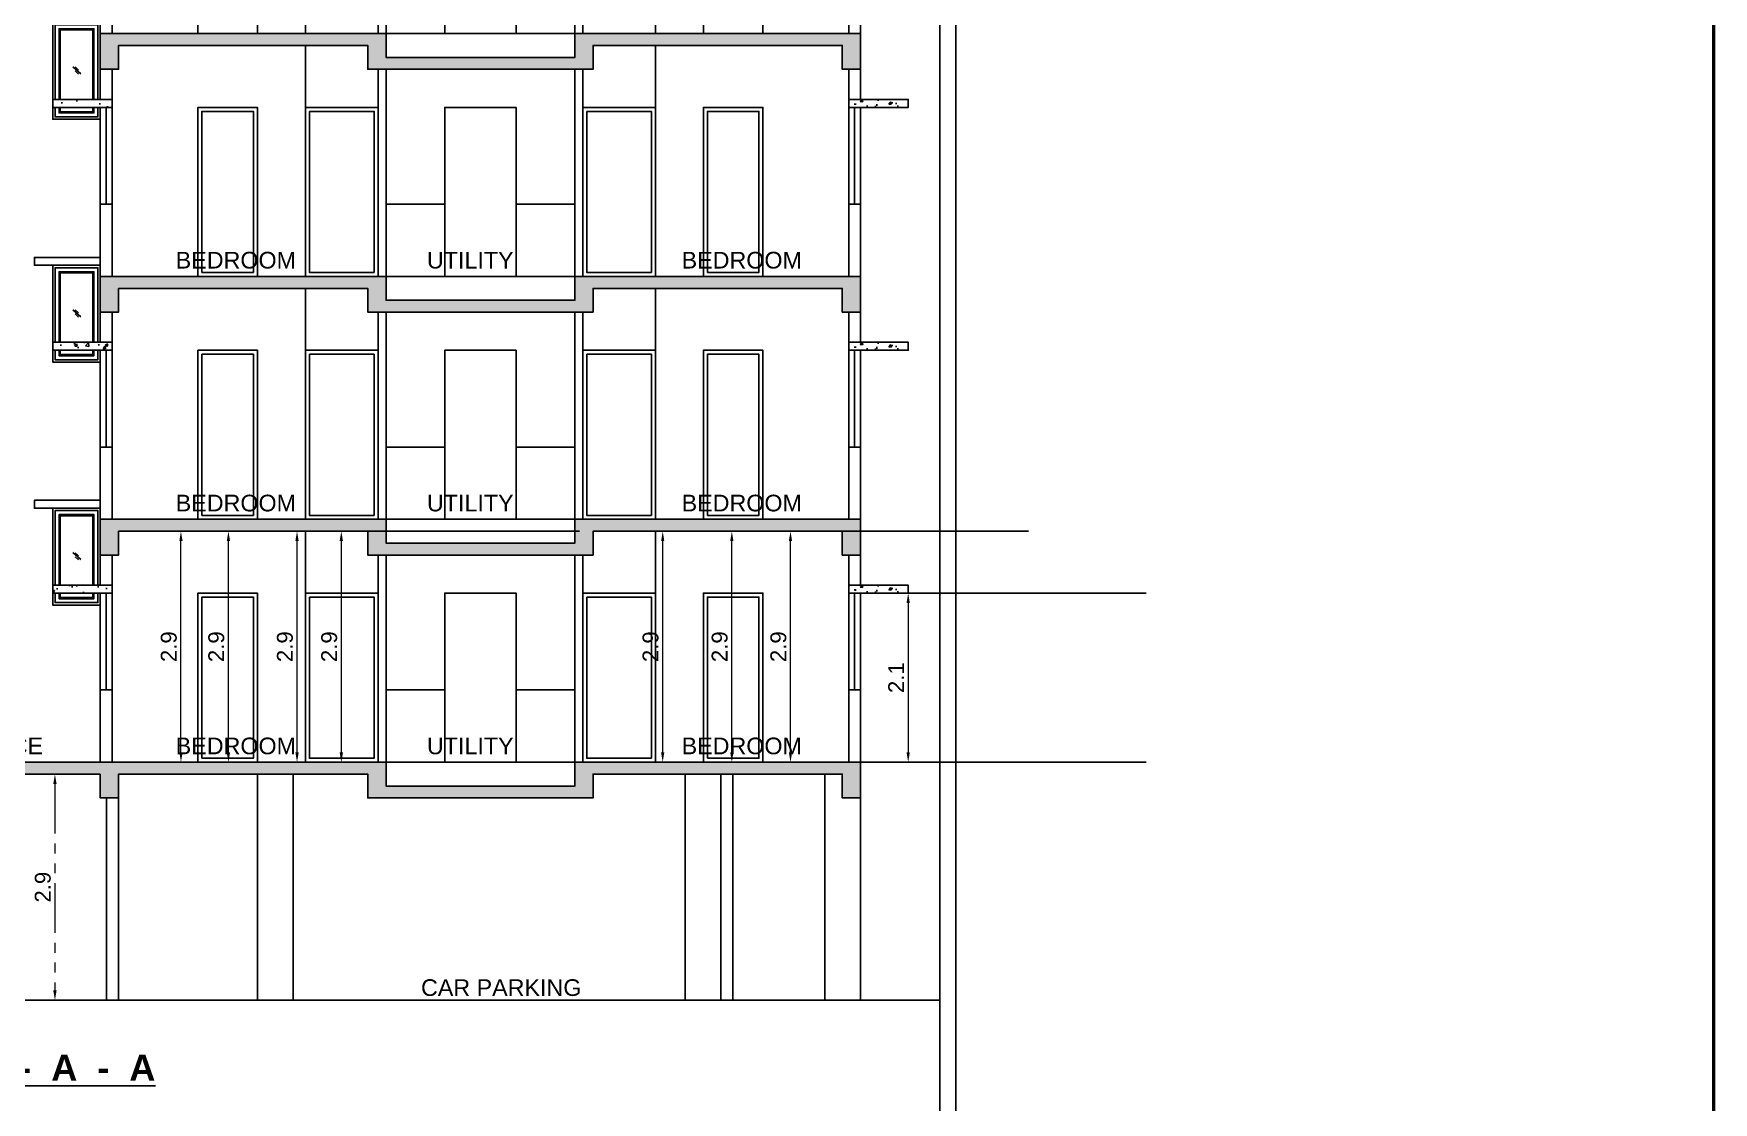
# Model space of a CAD drawing. Header units: metres. Extents: x 2130 to 3135, y 5414 to 5819.
# Drawn here: x 2980.13 to 3001.3, y 5636.8 to 5650.26 of the extents above; entities that cross this region are included whole.
import ezdxf
from ezdxf.enums import TextEntityAlignment as Align

# ---------------------------------------------------------------- set-up
doc = ezdxf.new("R2010")
doc.units = ezdxf.units.M
doc.header["$MEASUREMENT"] = 0
doc.header["$PDMODE"] = 34
for name, pattern in [('CONTINU', [0]), ('DOT2', [0.125, 0, -0.125]), ('PHANTOM2', [1.25, 0.625, -0.125, 0.125, -0.125, 0.125, -0.125])]:
    doc.linetypes.add(name, pattern=pattern)
doc.layers.get('0').update_dxf_attribs({"lineweight": 18})
doc.layers.get('Defpoints').update_dxf_attribs({"lineweight": 18})
for name, color, linetype in [('BLK_1_FLR_1_AC_ROOM_1', 117, 'Continuous'), ('BLK_1_FLR_1_AC_ROOM_2', 117, 'Continuous'), ('BLK_1_FLR_1_AC_ROOM_3', 117, 'Continuous'), ('BLK_1_FLR_1_REGULAR_ROOM_1', 117, 'Continuous'), ('BLK_1_FLR_1_REGULAR_ROOM_2', 117, 'Continuous'), ('BLK_1_FLR_1_WC_BATH', 223, 'Continuous'), ('BLK_1_SHADE_OVERHANG', 3, 'Continuous'), ('ELECTRICAL_ROOM', 7, 'Continuous'), ('hatch', 8, 'Continuous'), ('TITLE', 7, 'Continuous'), ('WALL', 2, 'Continuous'), ('WIN', 5, 'Continuous')]:
    doc.layers.add(name, color=color, linetype=linetype)
for name, color, linetype, lineweight in [('BLK_1_FLR_1_KITCHEN', 163, 'Continuous', 0), ('FLOOR-STILT', 7, 'Continuous', 50), ('text', 7, 'Continuous', 25)]:
    doc.layers.add(name, color=color, linetype=linetype, lineweight=lineweight)
doc.styles.add('A1', font='arial.ttf')
doc.styles.get("Standard").update_dxf_attribs({"font": 'arial.ttf'})
doc.dimstyles.get("Standard").update_dxf_attribs({"dimtxt": 0.2, "dimasz": 0.125, "dimexe": 3, "dimexo": 6, "dimgap": 0.05, "dimtad": 1, "dimdec": 1, "dimzin": 11, "dimdsep": 46, "dimtxsty": 'Standard', "dimcen": 2.5, "dimdle": 3, "dimclrd": 4, "dimclre": 8, "dimclrt": 1, "dimadec": 0, "dimazin": 0, "dimtfac": 0.5, "dimtdec": 1, "dimtix": 1, "dimtmove": 0, "dimatfit": 3, "dimfxl": 0, "dimlwd": 15, "dimarcsym": 0})
pattern_1 = [(50, (2215.51358, 5323.99875), (0.35863009, -0.03137607), [0.0375, -0.4125]), (355, (2215.51358, 5323.99875), (-0.06937567, 0.37609607), [0.03, -0.33]), (100.4514, (2215.54347, 5323.99614), (0.28925469, 0.34471977), [0.0318701, -0.35057106]), (46.1842, (2215.5136, 5324.09875), (0.53362052, -0.0827595), [0.05625, -0.61875]), (96.6356, (2215.55805, 5324.09185), (0.46733135, 0.48705894), [0.04780514, -0.5258565]), (351.1842, (2215.5136, 5324.09875), (0.46733097, 0.4870593), [0.045, -0.495]), (21, (2215.56358, 5324.07375), (0.29845353, -0.20130945), [0.0375, -0.4125]), (326, (2215.56358, 5324.07375), (0.12165767, 0.36257502), [0.03, -0.33]), (71.4514, (2215.58845, 5324.05697), (0.42011131, 0.16126525), [0.0318701, -0.35057106]), (37.5, (2215.51358, 5323.99875), (0.006079928, 0.166446927), [0, -0.326, 0, -0.335, 0, -0.33125]), (7.5, (2215.51358, 5323.99875), (0.13153477, 0.197205856), [0, -0.191, 0, -0.3185, 0, -0.12625]), (327.5, (2215.40208, 5323.99875), (0.266911218, -0.011277436), [0, -0.125, 0, -0.39, 0, -0.5175]), (317.5, (2215.35208, 5323.99875), (0.291593085, 0.05005249), [0, -0.1625, 0, -0.259, 0, -0.3675])]

# ---------------------------------------------------------------- blocks, each defined once
blk = doc.blocks.new('A$C5C36661F')
at = {"color": 8}
for p, q in [((-0.246, -0.647), (-0.346, -0.56)), ((-0.274, -0.6), (-0.316, -0.561)), ((-0.274, -0.651), (-0.316, -0.611))]:
    blk.add_line(p, q, dxfattribs=at)
at = {"color": 0, "linetype": 'CONTINU'}
for points in [[(-0.6, -0.97), (-0.6, 0), (0, 0), (0, -0.97)], [(-0.57, -0.97), (-0.57, -0.03), (-0.03, -0.03), (-0.03, -0.97)], [(-0.52, -0.97), (-0.52, -0.08), (-0.08, -0.08), (-0.08, -0.97)], [(-0.505, -0.97), (-0.505, -0.095), (-0.095, -0.095), (-0.095, -0.97)], [(0, -1.07), (0, -1.22), (-0.6, -1.22), (-0.6, -1.07)], [(-0.03, -1.07), (-0.03, -1.19), (-0.57, -1.19), (-0.57, -1.07)], [(-0.08, -1.07), (-0.08, -1.14), (-0.52, -1.14), (-0.52, -1.07)], [(-0.095, -1.07), (-0.095, -1.125), (-0.505, -1.125), (-0.505, -1.07)]]:
    blk.add_lwpolyline(points, dxfattribs=at)
blk = doc.blocks.new('*D497')
at = {"layer": 'BLK_1_FLR_1_WC_BATH', "color": 8, "lineweight": -2}
for p, q in [((2981.988, 5643.993), (2984.988, 5643.993)), ((2981.988, 5641.083), (2984.988, 5641.083))]:
    blk.add_line(p, q, dxfattribs=at)
at = {"layer": 'BLK_1_FLR_1_WC_BATH', "color": 4, "lineweight": 15}
blk.add_line((2981.988, 5641.208), (2981.988, 5643.868), dxfattribs=at)
at = {"layer": 'BLK_1_FLR_1_WC_BATH', "color": 4}
for points in [[(2981.968, 5643.868), (2982.009, 5643.868), (2981.988, 5643.993)], [(2981.968, 5641.208), (2982.009, 5641.208), (2981.988, 5641.083)]]:
    blk.add_solid(points, dxfattribs=at)
at = {"layer": 'Defpoints', "color": 0}
for p in [(2981.202, 5643.993), (2981.988, 5643.993), (2980.744, 5641.083)]:
    blk.add_point(p, dxfattribs=at)
at = {"layer": 'BLK_1_FLR_1_WC_BATH', "color": 1, "insert": (2981.836, 5642.538), "char_height": 0.2, "attachment_point": 5, "rotation": 90}
blk.add_mtext('2.9', dxfattribs=at)
blk = doc.blocks.new('*D498')
at = {"layer": 'BLK_1_FLR_1_KITCHEN', "color": 8, "lineweight": -2}
for p, q in [((2982.586, 5643.993), (2985.586, 5643.993)), ((2982.586, 5641.083), (2985.586, 5641.083))]:
    blk.add_line(p, q, dxfattribs=at)
at = {"layer": 'BLK_1_FLR_1_KITCHEN', "color": 4, "lineweight": 15}
blk.add_line((2982.586, 5641.208), (2982.586, 5643.868), dxfattribs=at)
at = {"layer": 'BLK_1_FLR_1_KITCHEN', "color": 4}
for points in [[(2982.565, 5643.868), (2982.607, 5643.868), (2982.586, 5643.993)], [(2982.565, 5641.208), (2982.607, 5641.208), (2982.586, 5641.083)]]:
    blk.add_solid(points, dxfattribs=at)
at = {"layer": 'Defpoints', "color": 0}
for p in [(2981.404, 5643.993), (2982.586, 5643.993), (2981.404, 5641.083)]:
    blk.add_point(p, dxfattribs=at)
at = {"layer": 'BLK_1_FLR_1_KITCHEN', "color": 1, "insert": (2982.434, 5642.538), "char_height": 0.2, "attachment_point": 5, "rotation": 90}
blk.add_mtext('2.9', dxfattribs=at)
blk = doc.blocks.new('*D499')
at = {"layer": 'Defpoints', "color": 0}
for p in [(2980.972, 5640.933), (2978.508, 5638.083), (2980.4, 5638.083)]:
    blk.add_point(p, dxfattribs=at)
at = {"layer": 'ELECTRICAL_ROOM', "color": 8, "linetype": 'DOT2', "lineweight": -2}
for p, q in [((2980.4, 5640.933), (2977.4, 5640.933)), ((2980.4, 5638.083), (2983.4, 5638.083))]:
    blk.add_line(p, q, dxfattribs=at)
at = {"layer": 'ELECTRICAL_ROOM', "color": 4, "linetype": 'PHANTOM2', "lineweight": 15}
blk.add_line((2980.4, 5640.808), (2980.4, 5638.208), dxfattribs=at)
at = {"layer": 'ELECTRICAL_ROOM', "color": 4}
for points in [[(2980.379, 5640.808), (2980.421, 5640.808), (2980.4, 5640.933)], [(2980.379, 5638.208), (2980.421, 5638.208), (2980.4, 5638.083)]]:
    blk.add_solid(points, dxfattribs=at)
at = {"layer": 'ELECTRICAL_ROOM', "color": 1, "insert": (2980.248, 5639.508), "char_height": 0.2, "attachment_point": 5, "rotation": 90}
blk.add_mtext('2.9', dxfattribs=at)
blk = doc.blocks.new('*D500')
at = {"layer": 'BLK_1_FLR_1_REGULAR_ROOM_1', "color": 8, "lineweight": -2}
for p, q in [((2983.451, 5643.993), (2986.451, 5643.993)), ((2983.451, 5641.083), (2986.451, 5641.083))]:
    blk.add_line(p, q, dxfattribs=at)
at = {"layer": 'BLK_1_FLR_1_REGULAR_ROOM_1', "color": 4, "lineweight": 15}
blk.add_line((2983.451, 5641.208), (2983.451, 5643.868), dxfattribs=at)
at = {"layer": 'BLK_1_FLR_1_REGULAR_ROOM_1', "color": 4}
for points in [[(2983.43, 5643.868), (2983.472, 5643.868), (2983.451, 5643.993)], [(2983.43, 5641.208), (2983.472, 5641.208), (2983.451, 5641.083)]]:
    blk.add_solid(points, dxfattribs=at)
at = {"layer": 'Defpoints', "color": 0}
for p in [(2983.008, 5643.993), (2983.451, 5643.993), (2983.008, 5641.083)]:
    blk.add_point(p, dxfattribs=at)
at = {"layer": 'BLK_1_FLR_1_REGULAR_ROOM_1', "color": 1, "insert": (2983.299, 5642.538), "char_height": 0.2, "attachment_point": 5, "rotation": 90}
blk.add_mtext('2.9', dxfattribs=at)
blk = doc.blocks.new('*D501')
at = {"layer": 'BLK_1_FLR_1_REGULAR_ROOM_2', "color": 8, "lineweight": -2}
for p, q in [((2984.009, 5643.993), (2987.009, 5643.993)), ((2984.009, 5641.083), (2987.009, 5641.083))]:
    blk.add_line(p, q, dxfattribs=at)
at = {"layer": 'BLK_1_FLR_1_REGULAR_ROOM_2', "color": 4, "lineweight": 15}
blk.add_line((2984.009, 5643.868), (2984.009, 5641.208), dxfattribs=at)
at = {"layer": 'BLK_1_FLR_1_REGULAR_ROOM_2', "color": 4}
for points in [[(2983.988, 5643.868), (2984.03, 5643.868), (2984.009, 5643.993)], [(2983.988, 5641.208), (2984.03, 5641.208), (2984.009, 5641.083)]]:
    blk.add_solid(points, dxfattribs=at)
at = {"layer": 'Defpoints', "color": 0}
for p in [(2983.164, 5643.993), (2983.164, 5641.083), (2984.009, 5641.083)]:
    blk.add_point(p, dxfattribs=at)
at = {"layer": 'BLK_1_FLR_1_REGULAR_ROOM_2', "color": 1, "insert": (2983.857, 5642.538), "char_height": 0.2, "attachment_point": 5, "rotation": 90}
blk.add_mtext('2.9', dxfattribs=at)
blk = doc.blocks.new('*D502')
at = {"layer": 'BLK_1_FLR_1_AC_ROOM_1', "color": 8, "lineweight": -2}
for p, q in [((2988.059, 5643.993), (2991.059, 5643.993)), ((2988.059, 5641.083), (2991.059, 5641.083))]:
    blk.add_line(p, q, dxfattribs=at)
at = {"layer": 'BLK_1_FLR_1_AC_ROOM_1', "color": 4, "lineweight": 15}
blk.add_line((2988.059, 5641.208), (2988.059, 5643.868), dxfattribs=at)
at = {"layer": 'BLK_1_FLR_1_AC_ROOM_1', "color": 4}
for points in [[(2988.038, 5643.868), (2988.079, 5643.868), (2988.059, 5643.993)], [(2988.038, 5641.208), (2988.079, 5641.208), (2988.059, 5641.083)]]:
    blk.add_solid(points, dxfattribs=at)
at = {"layer": 'Defpoints', "color": 0}
for p in [(2987.728, 5643.993), (2988.059, 5643.993), (2987.728, 5641.083)]:
    blk.add_point(p, dxfattribs=at)
at = {"layer": 'BLK_1_FLR_1_AC_ROOM_1', "color": 1, "insert": (2987.906, 5642.538), "char_height": 0.2, "attachment_point": 5, "rotation": 90}
blk.add_mtext('2.9', dxfattribs=at)
blk = doc.blocks.new('*D503')
at = {"layer": 'BLK_1_FLR_1_AC_ROOM_2', "color": 8, "lineweight": -2}
for p, q in [((2988.93, 5643.993), (2991.93, 5643.993)), ((2988.93, 5641.083), (2991.93, 5641.083))]:
    blk.add_line(p, q, dxfattribs=at)
at = {"layer": 'BLK_1_FLR_1_AC_ROOM_2', "color": 4, "lineweight": 15}
blk.add_line((2988.93, 5641.208), (2988.93, 5643.868), dxfattribs=at)
at = {"layer": 'BLK_1_FLR_1_AC_ROOM_2', "color": 4}
for points in [[(2988.909, 5643.868), (2988.95, 5643.868), (2988.93, 5643.993)], [(2988.909, 5641.208), (2988.95, 5641.208), (2988.93, 5641.083)]]:
    blk.add_solid(points, dxfattribs=at)
at = {"layer": 'Defpoints', "color": 0}
for p in [(2988.58, 5643.993), (2988.93, 5643.993), (2988.696, 5641.083)]:
    blk.add_point(p, dxfattribs=at)
at = {"layer": 'BLK_1_FLR_1_AC_ROOM_2', "color": 1, "insert": (2988.777, 5642.538), "char_height": 0.2, "attachment_point": 5, "rotation": 90}
blk.add_mtext('2.9', dxfattribs=at)
blk = doc.blocks.new('*D504')
at = {"layer": 'BLK_1_FLR_1_AC_ROOM_3', "color": 8, "lineweight": -2}
for p, q in [((2989.669, 5643.993), (2992.669, 5643.993)), ((2989.669, 5641.083), (2992.669, 5641.083))]:
    blk.add_line(p, q, dxfattribs=at)
at = {"layer": 'BLK_1_FLR_1_AC_ROOM_3', "color": 4, "lineweight": 15}
blk.add_line((2989.669, 5641.208), (2989.669, 5643.868), dxfattribs=at)
at = {"layer": 'BLK_1_FLR_1_AC_ROOM_3', "color": 4}
for points in [[(2989.648, 5643.868), (2989.69, 5643.868), (2989.669, 5643.993)], [(2989.648, 5641.208), (2989.69, 5641.208), (2989.669, 5641.083)]]:
    blk.add_solid(points, dxfattribs=at)
at = {"layer": 'Defpoints', "color": 0}
for p in [(2989.499, 5643.993), (2989.669, 5643.993), (2989.436, 5641.083)]:
    blk.add_point(p, dxfattribs=at)
at = {"layer": 'BLK_1_FLR_1_AC_ROOM_3', "color": 1, "insert": (2989.517, 5642.538), "char_height": 0.2, "attachment_point": 5, "rotation": 90}
blk.add_mtext('2.9', dxfattribs=at)
blk = doc.blocks.new('*D515')
at = {"layer": 'BLK_1_SHADE_OVERHANG', "color": 8, "lineweight": -2}
for p, q in [((2991.152, 5643.213), (2994.152, 5643.213)), ((2991.152, 5641.083), (2994.152, 5641.083))]:
    blk.add_line(p, q, dxfattribs=at)
at = {"layer": 'BLK_1_SHADE_OVERHANG', "color": 4, "lineweight": 15}
blk.add_line((2991.152, 5643.088), (2991.152, 5641.208), dxfattribs=at)
at = {"layer": 'BLK_1_SHADE_OVERHANG', "color": 4}
for points in [[(2991.131, 5643.088), (2991.173, 5643.088), (2991.152, 5643.213)], [(2991.131, 5641.208), (2991.173, 5641.208), (2991.152, 5641.083)]]:
    blk.add_solid(points, dxfattribs=at)
at = {"layer": 'Defpoints', "color": 0}
for p in [(2990.552, 5643.213), (2990.552, 5641.083), (2991.152, 5641.083)]:
    blk.add_point(p, dxfattribs=at)
at = {"layer": 'BLK_1_SHADE_OVERHANG', "color": 1, "insert": (2991.001, 5642.148), "char_height": 0.2, "attachment_point": 5, "rotation": 90}
blk.add_mtext('2.1', dxfattribs=at)

msp = doc.modelspace()

# ---------------------------------------------------------------- hatches: boundary and pattern name
at = {"layer": 'hatch'}
h = msp.add_hatch(dxfattribs=at)
h.set_pattern_fill('AR-CONC', color=8, scale=0.05, style=0)
h.set_pattern_definition(pattern_1)
h.paths.add_polyline_path([(2980.972, 5650.263), (2980.972, 5649.813), (2981.202, 5649.813), (2981.202, 5650.113), (2984.342, 5650.113), (2984.342, 5649.813), (2987.182, 5649.813), (2987.182, 5650.113), (2990.322, 5650.113), (2990.322, 5649.813), (2990.552, 5649.813), (2990.552, 5650.263), (2986.952, 5650.263), (2986.952, 5649.963), (2984.572, 5649.963), (2984.572, 5650.263)])
h = msp.add_hatch(dxfattribs=at)
h.set_pattern_fill('AR-CONC', color=8, scale=0.05, style=0)
h.set_pattern_definition(pattern_1)
h.paths.add_polyline_path([(2981.122, 5649.433), (2981.122, 5649.333), (2980.372, 5649.333), (2980.372, 5649.433), (2981.069, 5649.433)])
h = msp.add_hatch(dxfattribs=at)
h.set_pattern_fill('AR-CONC', color=8, scale=0.05, style=0)
h.set_pattern_definition([(50, (2228.73358, 5330.11875), (0.35863009, -0.03137607), [0.0375, -0.4125]), (355, (2228.73358, 5330.11875), (-0.06937567, 0.37609607), [0.03, -0.33]), (100.4514, (2228.76347, 5330.11614), (0.28925469, 0.34471977), [0.0318701, -0.35057106]), (46.1842, (2228.7336, 5330.21875), (0.53362052, -0.0827595), [0.05625, -0.61875]), (96.6356, (2228.77805, 5330.21185), (0.46733135, 0.48705894), [0.04780514, -0.5258565]), (351.1842, (2228.7336, 5330.21875), (0.46733097, 0.4870593), [0.045, -0.495]), (21, (2228.78358, 5330.19375), (0.29845353, -0.20130945), [0.0375, -0.4125]), (326, (2228.78358, 5330.19375), (0.12165767, 0.36257502), [0.03, -0.33]), (71.4514, (2228.80845, 5330.17697), (0.42011131, 0.16126525), [0.0318701, -0.35057106]), (37.5, (2228.73358, 5330.11875), (0.006079928, 0.166446927), [0, -0.326, 0, -0.335, 0, -0.33125]), (7.5, (2228.73358, 5330.11875), (0.13153477, 0.197205856), [0, -0.191, 0, -0.3185, 0, -0.12625]), (327.5, (2228.62208, 5330.11875), (0.266911218, -0.011277436), [0, -0.125, 0, -0.39, 0, -0.5175]), (317.5, (2228.57208, 5330.11875), (0.291593085, 0.05005249), [0, -0.1625, 0, -0.259, 0, -0.3675])])
h.paths.add_polyline_path([(2990.402, 5649.433), (2990.402, 5649.333), (2991.152, 5649.333), (2991.152, 5649.433), (2990.552, 5649.433)])
h = msp.add_hatch(dxfattribs=at)
h.set_pattern_fill('AR-CONC', color=8, scale=0.05, style=0)
h.set_pattern_definition(pattern_1)
h.paths.add_polyline_path([(2980.972, 5647.203), (2980.972, 5646.753), (2981.202, 5646.753), (2981.202, 5647.053), (2984.342, 5647.053), (2984.342, 5646.753), (2987.182, 5646.753), (2987.182, 5647.053), (2990.322, 5647.053), (2990.322, 5646.753), (2990.552, 5646.753), (2990.552, 5647.203), (2986.952, 5647.203), (2986.952, 5646.903), (2984.572, 5646.903), (2984.572, 5647.203)])
h = msp.add_hatch(dxfattribs=at)
h.set_pattern_fill('AR-CONC', color=8, scale=0.05, style=0)
h.set_pattern_definition(pattern_1)
h.paths.add_polyline_path([(2981.122, 5646.373), (2981.122, 5646.273), (2980.372, 5646.273), (2980.372, 5646.373)])
h = msp.add_hatch(dxfattribs=at)
h.set_pattern_fill('AR-CONC', color=8, scale=0.05, style=0)
h.set_pattern_definition([(50, (2228.73358, 5327.05875), (0.35863009, -0.03137607), [0.0375, -0.4125]), (355, (2228.73358, 5327.05875), (-0.06937567, 0.37609607), [0.03, -0.33]), (100.4514, (2228.76347, 5327.05614), (0.28925469, 0.34471977), [0.0318701, -0.35057106]), (46.1842, (2228.7336, 5327.15875), (0.53362052, -0.0827595), [0.05625, -0.61875]), (96.6356, (2228.77805, 5327.15185), (0.46733135, 0.48705894), [0.04780514, -0.5258565]), (351.1842, (2228.7336, 5327.15875), (0.46733097, 0.4870593), [0.045, -0.495]), (21, (2228.78358, 5327.13375), (0.29845353, -0.20130945), [0.0375, -0.4125]), (326, (2228.78358, 5327.13375), (0.12165767, 0.36257502), [0.03, -0.33]), (71.4514, (2228.80845, 5327.11697), (0.42011131, 0.16126525), [0.0318701, -0.35057106]), (37.5, (2228.73358, 5327.05875), (0.006079928, 0.166446927), [0, -0.326, 0, -0.335, 0, -0.33125]), (7.5, (2228.73358, 5327.05875), (0.13153477, 0.197205856), [0, -0.191, 0, -0.3185, 0, -0.12625]), (327.5, (2228.62208, 5327.05875), (0.266911218, -0.011277436), [0, -0.125, 0, -0.39, 0, -0.5175]), (317.5, (2228.57208, 5327.05875), (0.291593085, 0.05005249), [0, -0.1625, 0, -0.259, 0, -0.3675])])
h.paths.add_polyline_path([(2990.402, 5646.373), (2990.402, 5646.273), (2991.152, 5646.273), (2991.152, 5646.373), (2990.552, 5646.373)])
h = msp.add_hatch(dxfattribs=at)
h.set_pattern_fill('AR-CONC', color=8, scale=0.05, style=0)
h.set_pattern_definition(pattern_1)
h.paths.add_polyline_path([(2980.972, 5644.143), (2980.972, 5643.693), (2981.202, 5643.693), (2981.202, 5643.993), (2984.342, 5643.993), (2984.342, 5643.693), (2987.182, 5643.693), (2987.182, 5643.993), (2990.322, 5643.993), (2990.322, 5643.693), (2990.552, 5643.693), (2990.552, 5644.143), (2986.952, 5644.143), (2986.952, 5643.843), (2984.572, 5643.843), (2984.572, 5644.143)])
h = msp.add_hatch(dxfattribs=at)
h.set_pattern_fill('AR-CONC', color=8, scale=0.05, style=0)
h.set_pattern_definition(pattern_1)
h.paths.add_polyline_path([(2981.122, 5643.313), (2981.122, 5643.213), (2980.372, 5643.213), (2980.372, 5643.313), (2980.972, 5643.313)])
h = msp.add_hatch(dxfattribs=at)
h.set_pattern_fill('AR-CONC', color=8, scale=0.05, style=0)
h.set_pattern_definition([(50, (2228.73358, 5323.99875), (0.35863009, -0.03137607), [0.0375, -0.4125]), (355, (2228.73358, 5323.99875), (-0.06937567, 0.37609607), [0.03, -0.33]), (100.4514, (2228.76347, 5323.99614), (0.28925469, 0.34471977), [0.0318701, -0.35057106]), (46.1842, (2228.7336, 5324.09875), (0.53362052, -0.0827595), [0.05625, -0.61875]), (96.6356, (2228.77805, 5324.09185), (0.46733135, 0.48705894), [0.04780514, -0.5258565]), (351.1842, (2228.7336, 5324.09875), (0.46733097, 0.4870593), [0.045, -0.495]), (21, (2228.78358, 5324.07375), (0.29845353, -0.20130945), [0.0375, -0.4125]), (326, (2228.78358, 5324.07375), (0.12165767, 0.36257502), [0.03, -0.33]), (71.4514, (2228.80845, 5324.05697), (0.42011131, 0.16126525), [0.0318701, -0.35057106]), (37.5, (2228.73358, 5323.99875), (0.006079928, 0.166446927), [0, -0.326, 0, -0.335, 0, -0.33125]), (7.5, (2228.73358, 5323.99875), (0.13153477, 0.197205856), [0, -0.191, 0, -0.3185, 0, -0.12625]), (327.5, (2228.62208, 5323.99875), (0.266911218, -0.011277436), [0, -0.125, 0, -0.39, 0, -0.5175]), (317.5, (2228.57208, 5323.99875), (0.291593085, 0.05005249), [0, -0.1625, 0, -0.259, 0, -0.3675])])
h.paths.add_polyline_path([(2990.402, 5643.313), (2990.402, 5643.213), (2991.152, 5643.213), (2991.152, 5643.313), (2990.552, 5643.313)])
h = msp.add_hatch(dxfattribs=at)
h.set_pattern_fill('AR-CONC', color=8, scale=0.05, style=0)
h.set_pattern_definition(pattern_1)
h.paths.add_polyline_path([(2980.972, 5640.933), (2980.972, 5640.633), (2981.202, 5640.633), (2981.202, 5640.933), (2984.342, 5640.933), (2984.342, 5640.633), (2987.182, 5640.633), (2987.182, 5640.933), (2990.322, 5640.933), (2990.322, 5640.633), (2990.552, 5640.633), (2990.552, 5641.083), (2986.952, 5641.083), (2986.952, 5640.783), (2984.572, 5640.783), (2984.572, 5641.083), (2980.972, 5641.083), (2977.332, 5641.083), (2973.732, 5641.083), (2973.732, 5640.783), (2971.352, 5640.783), (2971.352, 5641.083), (2967.752, 5641.083), (2967.752, 5640.633), (2967.982, 5640.633), (2967.982, 5640.933), (2971.122, 5640.933), (2971.122, 5640.633), (2973.962, 5640.633), (2973.962, 5640.933), (2977.102, 5640.933), (2977.332, 5640.933)])

# ---------------------------------------------------------------- linework, layer by layer
at = {"layer": 'FLOOR-STILT', "color": 64}
msp.add_lwpolyline([(2773.048, 5672.701), (3001.299, 5672.701), (3001.299, 5587.605), (2773.048, 5587.605)], close=True, dxfattribs=at)
at = {"layer": 'TITLE', "color": 7}
for points in [[(2903.752, 5663.556), (2991.752, 5663.556), (2991.752, 5599.975), (2903.752, 5599.975)], [(2903.952, 5663.356), (2991.552, 5663.356), (2991.552, 5600.175), (2903.952, 5600.175)]]:
    msp.add_lwpolyline(points, close=True, dxfattribs=at)
at = {"layer": 'WALL'}
for p, q in [((2984.472, 5650.263), (2984.472, 5652.873)), ((2984.572, 5650.263), (2984.572, 5652.873)), ((2986.952, 5650.263), (2986.952, 5652.873)), ((2987.052, 5650.263), (2987.052, 5652.873)), ((2980.972, 5650.263), (2980.972, 5651.173)), ((2981.122, 5650.263), (2981.122, 5651.173)), ((2985.312, 5651.173), (2985.312, 5650.263)), ((2986.212, 5651.173), (2986.212, 5650.263)), ((2990.402, 5650.263), (2990.402, 5651.173)), ((2990.552, 5650.263), (2990.552, 5651.173)), ((2980.972, 5649.433), (2980.972, 5649.813)), ((2981.122, 5649.433), (2981.122, 5649.813)), ((2984.472, 5647.203), (2984.472, 5649.813)), ((2984.572, 5647.203), (2984.572, 5649.813)), ((2986.952, 5647.203), (2986.952, 5649.813)), ((2987.052, 5647.203), (2987.052, 5649.813)), ((2990.402, 5649.433), (2990.402, 5649.813)), ((2990.552, 5649.433), (2990.552, 5649.813)), ((2980.972, 5647.203), (2980.972, 5648.113)), ((2981.122, 5647.203), (2981.122, 5648.113)), ((2985.312, 5648.113), (2984.572, 5648.113)), ((2985.312, 5648.113), (2985.312, 5647.203)), ((2986.952, 5648.113), (2986.212, 5648.113)), ((2986.212, 5648.113), (2986.212, 5647.203)), ((2990.402, 5647.203), (2990.402, 5648.113)), ((2990.552, 5647.203), (2990.552, 5648.113)), ((2980.972, 5646.373), (2980.972, 5646.753)), ((2981.122, 5646.373), (2981.122, 5646.753)), ((2984.472, 5644.143), (2984.472, 5646.753)), ((2984.572, 5644.143), (2984.572, 5646.753)), ((2986.952, 5644.143), (2986.952, 5646.753)), ((2987.052, 5644.143), (2987.052, 5646.753)), ((2990.402, 5646.373), (2990.402, 5646.753)), ((2990.552, 5646.373), (2990.552, 5646.753)), ((2980.972, 5644.143), (2980.972, 5645.053)), ((2981.122, 5644.143), (2981.122, 5645.053)), ((2985.312, 5645.053), (2984.572, 5645.053)), ((2985.312, 5645.053), (2985.312, 5644.143)), ((2986.952, 5645.053), (2986.212, 5645.053)), ((2986.212, 5645.053), (2986.212, 5644.143)), ((2990.402, 5644.143), (2990.402, 5645.053)), ((2990.552, 5644.143), (2990.552, 5645.053)), ((2980.972, 5643.313), (2980.972, 5643.693)), ((2981.122, 5643.313), (2981.122, 5643.693)), ((2984.472, 5641.083), (2984.472, 5643.693)), ((2984.572, 5641.083), (2984.572, 5643.693)), ((2986.952, 5641.083), (2986.952, 5643.693)), ((2987.052, 5641.083), (2987.052, 5643.693)), ((2990.402, 5643.313), (2990.402, 5643.693)), ((2990.552, 5643.313), (2990.552, 5643.693)), ((2980.972, 5641.083), (2980.972, 5641.993)), ((2981.122, 5641.083), (2981.122, 5641.993)), ((2985.312, 5641.993), (2984.572, 5641.993)), ((2985.312, 5641.993), (2985.312, 5641.083)), ((2986.952, 5641.993), (2986.212, 5641.993)), ((2986.212, 5641.993), (2986.212, 5641.083)), ((2990.402, 5641.083), (2990.402, 5641.993)), ((2990.552, 5641.083), (2990.552, 5641.993)), ((2981.052, 5638.083), (2981.052, 5640.633)), ((2981.202, 5638.083), (2981.202, 5640.633)), ((2991.552, 5638.083), (2961.581, 5638.083))]:
    msp.add_line(p, q, dxfattribs=at)
at = {"layer": 'WALL', "color": 8}
for p, q in [((2984.572, 5650.263), (2986.952, 5650.263)), ((2984.572, 5647.203), (2986.952, 5647.203)), ((2984.572, 5644.143), (2986.952, 5644.143)), ((2982.952, 5638.083), (2982.952, 5640.933)), ((2983.402, 5638.083), (2983.402, 5640.933)), ((2984.572, 5641.083), (2986.952, 5641.083)), ((2988.942, 5640.933), (2988.942, 5638.083))]:
    msp.add_line(p, q, dxfattribs=at)
at = {"layer": 'WALL', "color": 5}
for p, q in [((2988.342, 5638.083), (2988.342, 5640.933)), ((2988.792, 5638.083), (2988.792, 5640.933)), ((2990.102, 5638.083), (2990.102, 5640.933)), ((2990.552, 5638.083), (2990.552, 5640.633))]:
    msp.add_line(p, q, dxfattribs=at)
at = {"layer": 'WALL', "color": 6}
for points in [[(2980.972, 5650.263), (2980.972, 5649.813), (2981.202, 5649.813), (2981.202, 5650.113), (2984.342, 5650.113), (2984.342, 5649.813), (2987.182, 5649.813), (2987.182, 5650.113), (2990.322, 5650.113), (2990.322, 5649.813), (2990.552, 5649.813), (2990.552, 5650.263), (2986.952, 5650.263), (2986.952, 5649.963), (2984.572, 5649.963), (2984.572, 5650.263)], [(2981.122, 5649.433), (2981.122, 5649.333), (2980.372, 5649.333), (2980.372, 5649.433), (2981.069, 5649.433)], [(2990.402, 5649.433), (2990.402, 5649.333), (2991.152, 5649.333), (2991.152, 5649.433), (2990.552, 5649.433)], [(2980.972, 5647.203), (2980.972, 5646.753), (2981.202, 5646.753), (2981.202, 5647.053), (2984.342, 5647.053), (2984.342, 5646.753), (2987.182, 5646.753), (2987.182, 5647.053), (2990.322, 5647.053), (2990.322, 5646.753), (2990.552, 5646.753), (2990.552, 5647.203), (2986.952, 5647.203), (2986.952, 5646.903), (2984.572, 5646.903), (2984.572, 5647.203)], [(2981.122, 5646.373), (2981.122, 5646.273), (2980.372, 5646.273), (2980.372, 5646.373), (2981.122, 5646.373)], [(2990.402, 5646.373), (2990.402, 5646.273), (2991.152, 5646.273), (2991.152, 5646.373), (2990.552, 5646.373)], [(2980.972, 5644.143), (2980.972, 5643.693), (2981.202, 5643.693), (2981.202, 5643.993), (2984.342, 5643.993), (2984.342, 5643.693), (2987.182, 5643.693), (2987.182, 5643.993), (2990.322, 5643.993), (2990.322, 5643.693), (2990.552, 5643.693), (2990.552, 5644.143), (2986.952, 5644.143), (2986.952, 5643.843), (2984.572, 5643.843), (2984.572, 5644.143)], [(2981.122, 5643.313), (2981.122, 5643.213), (2980.372, 5643.213), (2980.372, 5643.313), (2980.972, 5643.313)], [(2990.402, 5643.313), (2990.402, 5643.213), (2991.152, 5643.213), (2991.152, 5643.313), (2990.552, 5643.313)]]:
    msp.add_lwpolyline(points, close=True, dxfattribs=at)
for points in [[(2980.972, 5640.933), (2980.972, 5640.633), (2981.202, 5640.633), (2981.202, 5640.933), (2984.342, 5640.933), (2984.342, 5640.633), (2987.182, 5640.633), (2987.182, 5640.933), (2990.322, 5640.933), (2990.322, 5640.633), (2990.552, 5640.633), (2990.552, 5641.083), (2986.952, 5641.083), (2986.952, 5640.783), (2984.572, 5640.783), (2984.572, 5641.083), (2980.972, 5641.083), (2977.332, 5641.083)], [(2977.332, 5640.933), (2980.972, 5640.933)]]:
    msp.add_lwpolyline(points, dxfattribs=at)
at = {"layer": 'WIN', "color": 8}
for p, q in [((2983.557, 5649.333), (2983.557, 5650.113)), ((2987.967, 5649.333), (2987.967, 5650.113)), ((2981.047, 5649.333), (2981.047, 5648.113)), ((2990.477, 5649.333), (2990.477, 5648.113)), ((2983.557, 5646.273), (2983.557, 5647.053)), ((2987.967, 5646.273), (2987.967, 5647.053)), ((2981.047, 5646.273), (2981.047, 5645.053)), ((2990.477, 5646.273), (2990.477, 5645.053)), ((2983.557, 5643.213), (2983.557, 5643.993)), ((2987.967, 5643.213), (2987.967, 5643.993)), ((2981.047, 5643.213), (2981.047, 5641.993)), ((2990.477, 5643.213), (2990.477, 5641.993))]:
    msp.add_line(p, q, dxfattribs=at)
at = {"layer": 'WIN'}
for points in [[(2982.202, 5650.263), (2982.952, 5650.263), (2982.952, 5652.393), (2982.202, 5652.393)], [(2988.572, 5650.263), (2989.322, 5650.263), (2989.322, 5652.393), (2988.572, 5652.393)], [(2981.122, 5648.113), (2980.972, 5648.113), (2980.972, 5649.333), (2981.122, 5649.333)], [(2982.202, 5647.203), (2982.952, 5647.203), (2982.952, 5649.333), (2982.202, 5649.333)], [(2982.252, 5647.253), (2982.902, 5647.253), (2982.902, 5649.283), (2982.252, 5649.283)], [(2988.572, 5647.203), (2989.322, 5647.203), (2989.322, 5649.333), (2988.572, 5649.333)], [(2988.622, 5647.253), (2989.272, 5647.253), (2989.272, 5649.283), (2988.622, 5649.283)], [(2990.402, 5648.113), (2990.552, 5648.113), (2990.552, 5649.333), (2990.402, 5649.333)], [(2981.122, 5645.053), (2980.972, 5645.053), (2980.972, 5646.273), (2981.122, 5646.273)], [(2982.202, 5644.143), (2982.952, 5644.143), (2982.952, 5646.273), (2982.202, 5646.273)], [(2982.252, 5644.193), (2982.902, 5644.193), (2982.902, 5646.223), (2982.252, 5646.223)], [(2988.572, 5644.143), (2989.322, 5644.143), (2989.322, 5646.273), (2988.572, 5646.273)], [(2988.622, 5644.193), (2989.272, 5644.193), (2989.272, 5646.223), (2988.622, 5646.223)], [(2990.402, 5645.053), (2990.552, 5645.053), (2990.552, 5646.273), (2990.402, 5646.273)], [(2981.122, 5641.993), (2980.972, 5641.993), (2980.972, 5643.213), (2981.122, 5643.213)], [(2982.202, 5641.083), (2982.952, 5641.083), (2982.952, 5643.213), (2982.202, 5643.213)], [(2988.572, 5641.083), (2989.322, 5641.083), (2989.322, 5643.213), (2988.572, 5643.213)], [(2990.402, 5641.993), (2990.552, 5641.993), (2990.552, 5643.213), (2990.402, 5643.213)], [(2982.252, 5641.133), (2982.902, 5641.133), (2982.902, 5643.163), (2982.252, 5643.163)], [(2988.622, 5641.133), (2989.272, 5641.133), (2989.272, 5643.163), (2988.622, 5643.163)]]:
    msp.add_lwpolyline(points, close=True, dxfattribs=at)
at = {"layer": 'WIN', "color": 8}
for points in [[(2983.557, 5652.393), (2984.472, 5652.393), (2984.472, 5650.263), (2983.557, 5650.263)], [(2986.212, 5650.263), (2985.312, 5650.263), (2985.312, 5652.393), (2986.212, 5652.393)], [(2987.052, 5652.393), (2987.967, 5652.393), (2987.967, 5650.263), (2987.052, 5650.263)], [(2983.557, 5649.333), (2984.472, 5649.333), (2984.472, 5647.203), (2983.557, 5647.203)], [(2983.607, 5649.283), (2984.422, 5649.283), (2984.422, 5647.253), (2983.607, 5647.253)], [(2986.212, 5647.203), (2985.312, 5647.203), (2985.312, 5649.333), (2986.212, 5649.333)], [(2987.052, 5649.333), (2987.967, 5649.333), (2987.967, 5647.203), (2987.052, 5647.203)], [(2987.102, 5649.283), (2987.917, 5649.283), (2987.917, 5647.253), (2987.102, 5647.253)], [(2980.972, 5647.443), (2980.142, 5647.443), (2980.142, 5647.343), (2980.972, 5647.343)], [(2983.557, 5646.273), (2984.472, 5646.273), (2984.472, 5644.143), (2983.557, 5644.143)], [(2983.607, 5646.223), (2984.422, 5646.223), (2984.422, 5644.193), (2983.607, 5644.193)], [(2986.212, 5644.143), (2985.312, 5644.143), (2985.312, 5646.273), (2986.212, 5646.273)], [(2987.052, 5646.273), (2987.967, 5646.273), (2987.967, 5644.143), (2987.052, 5644.143)], [(2987.102, 5646.223), (2987.917, 5646.223), (2987.917, 5644.193), (2987.102, 5644.193)], [(2980.972, 5644.383), (2980.142, 5644.383), (2980.142, 5644.283), (2980.972, 5644.283)], [(2983.557, 5643.213), (2984.472, 5643.213), (2984.472, 5641.083), (2983.557, 5641.083)], [(2986.212, 5641.083), (2985.312, 5641.083), (2985.312, 5643.213), (2986.212, 5643.213)], [(2987.052, 5643.213), (2987.967, 5643.213), (2987.967, 5641.083), (2987.052, 5641.083)], [(2983.607, 5643.163), (2984.422, 5643.163), (2984.422, 5641.133), (2983.607, 5641.133)], [(2987.102, 5643.163), (2987.917, 5643.163), (2987.917, 5641.133), (2987.102, 5641.133)]]:
    msp.add_lwpolyline(points, close=True, dxfattribs=at)

# ---------------------------------------------------------------- block references
for p in [(2980.972, 5650.403), (2980.972, 5647.343), (2980.972, 5644.283)]:
    msp.add_blockref('A$C5C36661F', p, dxfattribs=at)

# ---------------------------------------------------------------- texts
at = {"layer": 'text', "style": 'A1'}
for s, p in [('BEDROOM', (2982.68, 5647.408)), ('UTILITY', (2985.634, 5647.408)), ('BEDROOM', (2989.055, 5647.408)), ('BEDROOM', (2982.68, 5644.348)), ('UTILITY', (2985.634, 5644.348)), ('BEDROOM', (2989.055, 5644.348)), ('OPEN TERRACE', (2979.094, 5641.288)), ('BEDROOM', (2982.68, 5641.288)), ('UTILITY', (2985.634, 5641.288)), ('BEDROOM', (2989.055, 5641.288))]:
    msp.add_text(s, height=0.21, dxfattribs=at).set_placement(p, align=Align.MIDDLE_CENTER)
msp.add_text('CAR PARKING', height=0.21, dxfattribs=at).set_placement((2985.013, 5638.138))
at = {"layer": 'TITLE', "color": 1, "insert": (2976.924, 5637.396), "char_height": 0.325, "width": 5.06742, "attachment_point": 1, "style": 'A1'}
msp.add_mtext('{\\fArial|b1|i0|c0|p34;\\LS E C T I O N  -  A  -  A}', dxfattribs=at)

# ---------------------------------------------------------------- dimensions: what is measured, and where the dimension line sits
at = {"layer": 'BLK_1_FLR_1_AC_ROOM_1', "color": 1}
dim = msp.add_linear_dim(base=(2988.059, 5643.993), p1=(2987.728, 5641.083), p2=(2987.728, 5643.993), angle=90, dimstyle='Standard', override={"dimscale": 1}, dxfattribs=at)
dim.commit()
dim.dimension.update_dxf_attribs({"geometry": '*D502', "text_midpoint": (2987.906, 5642.538)})
at = {"layer": 'BLK_1_FLR_1_AC_ROOM_2', "color": 1}
dim = msp.add_linear_dim(base=(2988.93, 5643.993), p1=(2988.696, 5641.083), p2=(2988.58, 5643.993), angle=90, dimstyle='Standard', override={"dimscale": 1}, dxfattribs=at)
dim.commit()
dim.dimension.update_dxf_attribs({"geometry": '*D503', "text_midpoint": (2988.777, 5642.538)})
at = {"layer": 'BLK_1_FLR_1_AC_ROOM_3', "color": 1}
dim = msp.add_linear_dim(base=(2989.669, 5643.993), p1=(2989.436, 5641.083), p2=(2989.499, 5643.993), angle=90, dimstyle='Standard', override={"dimscale": 1}, dxfattribs=at)
dim.commit()
dim.dimension.update_dxf_attribs({"geometry": '*D504', "text_midpoint": (2989.517, 5642.538)})
at = {"layer": 'BLK_1_FLR_1_KITCHEN', "color": 1}
dim = msp.add_linear_dim(base=(2982.586, 5643.993), p1=(2981.404, 5641.083), p2=(2981.404, 5643.993), angle=90, dimstyle='Standard', override={"dimscale": 1}, dxfattribs=at)
dim.commit()
dim.dimension.update_dxf_attribs({"geometry": '*D498', "text_midpoint": (2982.434, 5642.538)})
at = {"layer": 'BLK_1_FLR_1_REGULAR_ROOM_1', "color": 1}
dim = msp.add_linear_dim(base=(2983.451, 5643.993), p1=(2983.008, 5641.083), p2=(2983.008, 5643.993), angle=90, dimstyle='Standard', override={"dimscale": 1}, dxfattribs=at)
dim.commit()
dim.dimension.update_dxf_attribs({"geometry": '*D500', "text_midpoint": (2983.299, 5642.538)})
at = {"layer": 'BLK_1_FLR_1_REGULAR_ROOM_2', "color": 1}
dim = msp.add_linear_dim(base=(2984.009, 5641.083), p1=(2983.164, 5643.993), p2=(2983.164, 5641.083), angle=90, dimstyle='Standard', override={"dimscale": 1}, dxfattribs=at)
dim.commit()
dim.dimension.update_dxf_attribs({"geometry": '*D501', "text_midpoint": (2983.857, 5642.538)})
at = {"layer": 'BLK_1_FLR_1_WC_BATH'}
dim = msp.add_linear_dim(base=(2981.988, 5643.993), p1=(2980.744, 5641.083), p2=(2981.202, 5643.993), angle=90, dimstyle='Standard', override={"dimscale": 1}, dxfattribs=at)
dim.commit()
dim.dimension.update_dxf_attribs({"geometry": '*D497', "text_midpoint": (2981.836, 5642.538)})
at = {"layer": 'BLK_1_SHADE_OVERHANG'}
dim = msp.add_linear_dim(base=(2991.152, 5641.083), p1=(2990.552, 5643.213), p2=(2990.552, 5641.083), angle=90, dimstyle='Standard', dxfattribs=at)
dim.commit()
dim.dimension.update_dxf_attribs({"geometry": '*D515', "text_midpoint": (2991.001, 5642.148)})
at = {"layer": 'ELECTRICAL_ROOM'}
dim = msp.add_linear_dim(base=(2980.399860443, 5638.082617954), p1=(2980.972022136, 5640.932617954), p2=(2978.507545968, 5638.082617954), angle=90, dimstyle='Standard', override={"dimscale": 1, "dimfxl": 0, "dimarcsym": 2}, dxfattribs=at)
dim.commit()
dim.dimension.update_dxf_attribs({"geometry": '*D499', "text_midpoint": (2980.247745846, 5639.507617954)})

doc.saveas('drawing.dxf')
